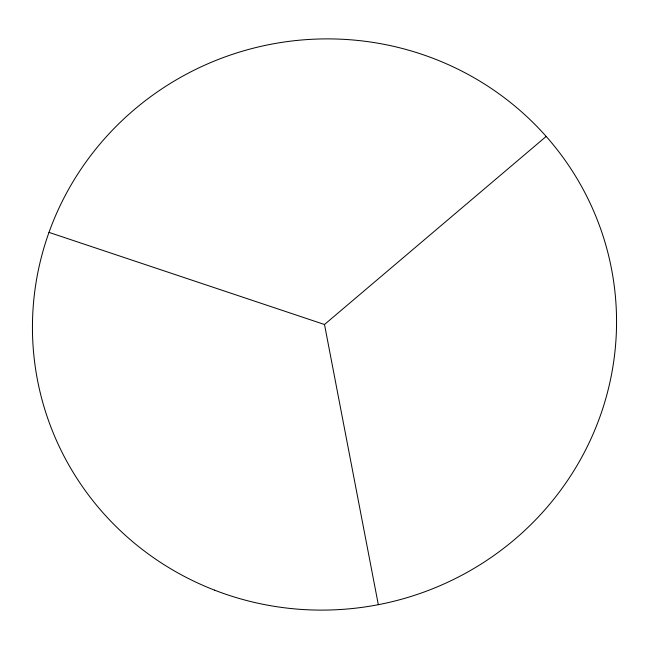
<?xml version="1.0" encoding="UTF-8"?>
<svg xmlns="http://www.w3.org/2000/svg" width="649" height="649" viewBox="0 0 649 649"><rect width="100%" height="100%" fill="white"/><g stroke="black" fill="none" stroke-linecap="round" stroke-linejoin="round"><path stroke-width="0.97" d="M48.991 232.383L324.5 324.5L546.174 136.428M324.5 324.5L378.326 604.69M214.592 590.16A292.35 285.309 -11.9 0 0 613.784 282.493A292.35 285.309 -11.9 0 0 145.116 100.846A292.35 285.309 -11.9 0 0 214.592 590.16"/></g></svg>
